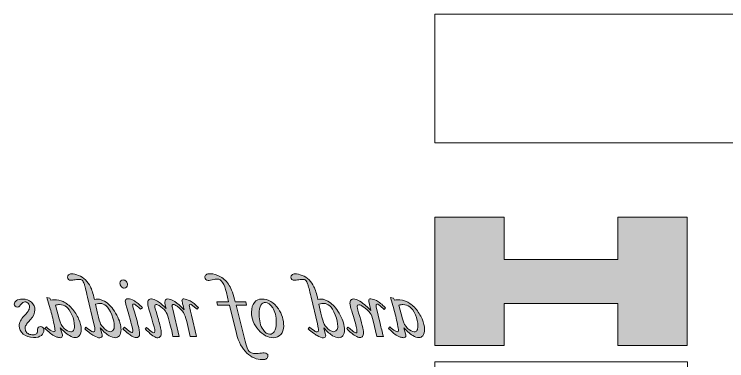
# Model space of a CAD drawing. Header units: millimetres. Extents: x -41292 to 298682, y -22072 to 33155.
# Drawn here: x 22048 to 22703, y 13935 to 14253 of the extents above; entities that cross this region are included whole.
import ezdxf

# ---------------------------------------------------------------- set-up
doc = ezdxf.new("R2010")
doc.units = ezdxf.units.MM
doc.layers.add('로고', color=7, linetype='Continuous')

# ---------------------------------------------------------------- blocks, each defined once
blk = doc.blocks.new('block 8')
at = {"layer": '로고', "true_color": 0x6d6e70}
h = blk.add_hatch(color=8, dxfattribs=at)
h.dxf.hatch_style = 2
edge = h.paths.add_edge_path()
edge.add_spline(control_points=[(73.059, -137.564), (73.059, -137.564), (73.059, -137.564), (73.145, -137.207), (73.227, -136.947), (73.306, -136.783), (73.385, -136.619), (73.487, -136.478), (73.611, -136.359), (73.736, -136.24), (73.878, -136.148), (74.039, -136.083), (74.199, -136.018), (74.349, -135.985), (74.488, -135.985), (74.561, -135.985), (74.62, -136.005), (74.664, -136.043), (74.708, -136.082), (74.73, -136.13), (74.73, -136.189), (74.73, -136.246), (74.71, -136.292), (74.669, -136.328), (74.629, -136.363), (74.574, -136.381), (74.504, -136.381), (74.459, -136.381), (74.373, -136.372), (74.248, -136.354), (74.123, -136.336), (74.038, -136.326), (73.992, -136.326), (73.927, -136.326), (73.871, -136.346), (73.822, -136.386), (73.774, -136.425), (73.727, -136.509), (73.683, -136.639), (73.654, -136.722), (73.587, -136.985), (73.483, -137.428), (73.483, -137.428), (73.094, -139.089), (73.094, -139.089), (73.048, -139.286), (73.025, -139.416), (73.025, -139.48), (73.025, -139.55), (73.052, -139.585), (73.105, -139.585), (73.138, -139.585), (73.177, -139.573), (73.221, -139.549), (73.283, -139.514), (73.404, -139.427), (73.583, -139.287), (73.583, -139.287), (73.661, -139.392), (73.661, -139.392), (73.415, -139.599), (73.233, -139.737), (73.113, -139.804), (72.949, -139.898), (72.818, -139.945), (72.723, -139.945), (72.679, -139.945), (72.643, -139.932), (72.616, -139.907), (72.588, -139.883), (72.575, -139.855), (72.575, -139.824), (72.575, -139.793), (72.585, -139.741), (72.605, -139.67), (72.605, -139.67), (72.701, -139.334), (72.701, -139.334), (72.481, -139.571), (72.298, -139.731), (72.151, -139.815), (72.004, -139.9), (71.872, -139.942), (71.755, -139.942), (71.658, -139.942), (71.577, -139.899), (71.51, -139.814), (71.445, -139.729), (71.412, -139.603), (71.412, -139.438), (71.412, -139.178), (71.501, -138.878), (71.68, -138.539), (71.859, -138.201), (72.057, -137.95), (72.276, -137.788), (72.496, -137.625), (72.696, -137.544), (72.877, -137.544), (72.917, -137.544), (72.978, -137.551), (73.059, -137.564)], knot_values=[0, 0, 0, 0, 0.0001, 0.0002, 1, 1, 1, 2, 2, 2, 3, 3, 3, 4, 4, 4, 5, 5, 5, 6, 6, 6, 7, 7, 7, 8, 8, 8, 9, 9, 9, 10, 10, 10, 11, 11, 11, 12, 12, 12, 13, 13, 13, 14, 14, 14, 15, 15, 15, 16, 16, 16, 17, 17, 17, 18, 18, 18, 19, 19, 19, 20, 20, 20, 21, 21, 21, 22, 22, 22, 23, 23, 23, 24, 24, 24, 25, 25, 25, 26, 26, 26, 27, 27, 27, 28, 28, 28, 29, 29, 29, 30, 30, 30, 31, 31, 31, 32, 32, 32, 33, 33, 33, 33], degree=3, periodic=0)
edge = h.paths.add_edge_path()
edge.add_spline(control_points=[(72.33, -137.961), (72.33, -137.961), (72.33, -137.961), (72.213, -138.058), (72.099, -138.244), (71.99, -138.521), (71.881, -138.799), (71.827, -139.04), (71.827, -139.246), (71.827, -139.34), (71.852, -139.416), (71.902, -139.476), (71.953, -139.536), (72.01, -139.565), (72.074, -139.565), (72.151, -139.565), (72.239, -139.531), (72.338, -139.463), (72.479, -139.362), (72.591, -139.239), (72.674, -139.094), (72.723, -139.003), (72.79, -138.778), (72.874, -138.42), (72.874, -138.42), (73.001, -137.866), (73.001, -137.866), (72.854, -137.833), (72.75, -137.816), (72.69, -137.816), (72.567, -137.816), (72.447, -137.865), (72.33, -137.961)], knot_values=[0, 0, 0, 0, 0.0001, 0.0002, 1, 1, 1, 2, 2, 2, 3, 3, 3, 4, 4, 4, 5, 5, 5, 6, 6, 6, 7, 7, 7, 8, 8, 8, 9, 9, 9, 10, 10, 10, 10], degree=3, periodic=0)
h = blk.add_hatch(color=8, dxfattribs=at)
h.dxf.hatch_style = 2
edge = h.paths.add_edge_path()
edge.add_spline(control_points=[(78.729, -137.137), (78.729, -137.137), (78.729, -137.137), (78.729, -137.137), (78.591, -137.723), (78.591, -137.723), (78.591, -137.723), (79.32, -137.723), (79.32, -137.723), (79.32, -137.723), (79.276, -137.918), (79.276, -137.918), (79.276, -137.918), (78.538, -137.918), (78.538, -137.918), (78.538, -137.918), (78.107, -139.673), (78.107, -139.673), (77.974, -140.206), (77.759, -140.61), (77.465, -140.885), (77.171, -141.16), (76.852, -141.297), (76.507, -141.297), (76.392, -141.297), (76.304, -141.275), (76.245, -141.23), (76.185, -141.185), (76.155, -141.13), (76.155, -141.064), (76.155, -141.007), (76.176, -140.961), (76.217, -140.928), (76.258, -140.894), (76.317, -140.877), (76.394, -140.877), (76.433, -140.877), (76.49, -140.881), (76.565, -140.89), (76.693, -140.907), (76.816, -140.915), (76.933, -140.915), (77.115, -140.915), (77.247, -140.872), (77.329, -140.788), (77.412, -140.702), (77.494, -140.494), (77.577, -140.162), (77.577, -140.162), (78.135, -137.918), (78.135, -137.918), (78.135, -137.918), (77.477, -137.918), (77.477, -137.918), (77.477, -137.918), (77.527, -137.723), (77.527, -137.723), (77.527, -137.723), (78.184, -137.723), (78.184, -137.723), (78.292, -137.265), (78.416, -136.924), (78.555, -136.7), (78.695, -136.477), (78.876, -136.3), (79.1, -136.171), (79.323, -136.042), (79.534, -135.977), (79.732, -135.977), (79.844, -135.977), (79.929, -135.999), (79.985, -136.043), (80.042, -136.087), (80.07, -136.139), (80.07, -136.2), (80.07, -136.255), (80.051, -136.3), (80.013, -136.337), (79.974, -136.374), (79.923, -136.392), (79.861, -136.392), (79.797, -136.392), (79.676, -136.373), (79.498, -136.335), (79.41, -136.316), (79.34, -136.307), (79.291, -136.307), (79.17, -136.307), (79.061, -136.382), (78.963, -136.531), (78.866, -136.681), (78.788, -136.883), (78.729, -137.137)], knot_values=[0, 0, 0, 0, 0.0001, 0.0002, 1, 1, 1, 2, 2, 2, 3, 3, 3, 4, 4, 4, 5, 5, 5, 6, 6, 6, 7, 7, 7, 8, 8, 8, 9, 9, 9, 10, 10, 10, 11, 11, 11, 12, 12, 12, 13, 13, 13, 14, 14, 14, 15, 15, 15, 16, 16, 16, 17, 17, 17, 18, 18, 18, 19, 19, 19, 20, 20, 20, 21, 21, 21, 22, 22, 22, 23, 23, 23, 24, 24, 24, 25, 25, 25, 26, 26, 26, 27, 27, 27, 28, 28, 28, 29, 29, 29, 30, 30, 30, 30], degree=3, periodic=0)
h = blk.add_hatch(color=8, dxfattribs=at)
h.dxf.hatch_style = 2
edge = h.paths.add_edge_path()
edge.add_spline(control_points=[(84.432, -137.658), (84.432, -137.658), (84.432, -137.658), (84.583, -137.573), (84.712, -137.531), (84.818, -137.531), (84.877, -137.531), (84.921, -137.544), (84.953, -137.569), (84.983, -137.595), (84.999, -137.629), (84.999, -137.673), (84.999, -137.727), (84.94, -137.952), (84.821, -138.35), (84.627, -139.001), (84.53, -139.393), (84.53, -139.527), (84.53, -139.552), (84.537, -139.574), (84.55, -139.592), (84.562, -139.609), (84.576, -139.618), (84.591, -139.618), (84.649, -139.618), (84.8, -139.504), (85.041, -139.276), (85.041, -139.276), (85.149, -139.381), (85.149, -139.381), (84.898, -139.618), (84.714, -139.769), (84.599, -139.834), (84.483, -139.901), (84.389, -139.933), (84.316, -139.933), (84.251, -139.933), (84.201, -139.914), (84.163, -139.873), (84.125, -139.833), (84.107, -139.777), (84.107, -139.705), (84.107, -139.476), (84.244, -138.916), (84.519, -138.026), (84.532, -137.983), (84.538, -137.946), (84.538, -137.913), (84.538, -137.876), (84.522, -137.858), (84.489, -137.858), (84.452, -137.858), (84.411, -137.872), (84.364, -137.902), (84.317, -137.931), (84.213, -138.025), (84.052, -138.182), (84.052, -138.182), (83.931, -138.089), (83.931, -138.089), (84.114, -137.887), (84.281, -137.744), (84.432, -137.658)], knot_values=[0, 0, 0, 0, 0.0001, 0.0002, 1, 1, 1, 2, 2, 2, 3, 3, 3, 4, 4, 4, 5, 5, 5, 6, 6, 6, 7, 7, 7, 8, 8, 8, 9, 9, 9, 10, 10, 10, 11, 11, 11, 12, 12, 12, 13, 13, 13, 14, 14, 14, 15, 15, 15, 16, 16, 16, 17, 17, 17, 18, 18, 18, 19, 19, 19, 20, 20, 20, 20], degree=3, periodic=0)
edge = h.paths.add_edge_path()
edge.add_spline(control_points=[(84.863, -136.659), (84.863, -136.659), (84.863, -136.659), (84.863, -136.576), (84.889, -136.506), (84.943, -136.449), (84.996, -136.391), (85.059, -136.362), (85.132, -136.362), (85.189, -136.362), (85.236, -136.381), (85.272, -136.418), (85.309, -136.456), (85.327, -136.504), (85.327, -136.563), (85.327, -136.643), (85.3, -136.714), (85.244, -136.776), (85.188, -136.837), (85.125, -136.868), (85.056, -136.868), (85, -136.868), (84.955, -136.849), (84.918, -136.81), (84.881, -136.772), (84.863, -136.721), (84.863, -136.659)], knot_values=[0, 0, 0, 0, 0.0001, 0.0002, 1, 1, 1, 2, 2, 2, 3, 3, 3, 4, 4, 4, 5, 5, 5, 6, 6, 6, 7, 7, 7, 8, 8, 8, 8], degree=3, periodic=0)
h = blk.add_hatch(color=8, dxfattribs=at)
h.dxf.hatch_style = 2
edge = h.paths.add_edge_path()
edge.add_spline(control_points=[(86.906, -137.564), (86.906, -137.564), (86.906, -137.564), (86.992, -137.207), (87.074, -136.947), (87.153, -136.783), (87.232, -136.619), (87.334, -136.478), (87.459, -136.359), (87.583, -136.24), (87.726, -136.148), (87.886, -136.083), (88.047, -136.018), (88.197, -135.985), (88.336, -135.985), (88.409, -135.985), (88.468, -136.005), (88.512, -136.043), (88.556, -136.082), (88.577, -136.13), (88.577, -136.189), (88.577, -136.246), (88.557, -136.292), (88.517, -136.328), (88.477, -136.363), (88.422, -136.381), (88.352, -136.381), (88.306, -136.381), (88.22, -136.372), (88.095, -136.354), (87.97, -136.336), (87.885, -136.326), (87.839, -136.326), (87.775, -136.326), (87.718, -136.346), (87.67, -136.386), (87.621, -136.425), (87.574, -136.509), (87.53, -136.639), (87.501, -136.722), (87.434, -136.985), (87.331, -137.428), (87.331, -137.428), (86.942, -139.089), (86.942, -139.089), (86.896, -139.286), (86.873, -139.416), (86.873, -139.48), (86.873, -139.55), (86.899, -139.585), (86.953, -139.585), (86.986, -139.585), (87.024, -139.573), (87.068, -139.549), (87.13, -139.514), (87.252, -139.427), (87.431, -139.287), (87.431, -139.287), (87.508, -139.392), (87.508, -139.392), (87.262, -139.599), (87.08, -139.737), (86.961, -139.804), (86.796, -139.898), (86.666, -139.945), (86.57, -139.945), (86.527, -139.945), (86.491, -139.932), (86.463, -139.907), (86.436, -139.883), (86.422, -139.855), (86.422, -139.824), (86.422, -139.793), (86.432, -139.741), (86.452, -139.67), (86.452, -139.67), (86.548, -139.334), (86.548, -139.334), (86.328, -139.571), (86.145, -139.731), (85.999, -139.815), (85.852, -139.9), (85.72, -139.942), (85.603, -139.942), (85.506, -139.942), (85.424, -139.899), (85.358, -139.814), (85.292, -139.729), (85.259, -139.603), (85.259, -139.438), (85.259, -139.178), (85.349, -138.878), (85.527, -138.539), (85.706, -138.201), (85.905, -137.95), (86.124, -137.788), (86.343, -137.625), (86.543, -137.544), (86.725, -137.544), (86.765, -137.544), (86.825, -137.551), (86.906, -137.564)], knot_values=[0, 0, 0, 0, 0.0001, 0.0002, 1, 1, 1, 2, 2, 2, 3, 3, 3, 4, 4, 4, 5, 5, 5, 6, 6, 6, 7, 7, 7, 8, 8, 8, 9, 9, 9, 10, 10, 10, 11, 11, 11, 12, 12, 12, 13, 13, 13, 14, 14, 14, 15, 15, 15, 16, 16, 16, 17, 17, 17, 18, 18, 18, 19, 19, 19, 20, 20, 20, 21, 21, 21, 22, 22, 22, 23, 23, 23, 24, 24, 24, 25, 25, 25, 26, 26, 26, 27, 27, 27, 28, 28, 28, 29, 29, 29, 30, 30, 30, 31, 31, 31, 32, 32, 32, 33, 33, 33, 33], degree=3, periodic=0)
edge = h.paths.add_edge_path()
edge.add_spline(control_points=[(86.177, -137.961), (86.177, -137.961), (86.177, -137.961), (86.06, -138.058), (85.947, -138.244), (85.838, -138.521), (85.729, -138.799), (85.674, -139.04), (85.674, -139.246), (85.674, -139.34), (85.699, -139.416), (85.75, -139.476), (85.8, -139.536), (85.857, -139.565), (85.921, -139.565), (85.999, -139.565), (86.087, -139.531), (86.186, -139.463), (86.327, -139.362), (86.439, -139.239), (86.521, -139.094), (86.57, -139.003), (86.638, -138.778), (86.722, -138.42), (86.722, -138.42), (86.848, -137.866), (86.848, -137.866), (86.702, -137.833), (86.598, -137.816), (86.538, -137.816), (86.415, -137.816), (86.295, -137.865), (86.177, -137.961)], knot_values=[0, 0, 0, 0, 0.0001, 0.0002, 1, 1, 1, 2, 2, 2, 3, 3, 3, 4, 4, 4, 5, 5, 5, 6, 6, 6, 7, 7, 7, 8, 8, 8, 9, 9, 9, 10, 10, 10, 10], degree=3, periodic=0)
h = blk.add_hatch(color=8, dxfattribs=at)
h.dxf.hatch_style = 2
edge = h.paths.add_edge_path()
edge.add_spline(control_points=[(68.604, -139.266), (68.604, -139.266), (68.604, -139.266), (68.604, -139.266), (68.692, -139.373), (68.692, -139.373), (68.483, -139.563), (68.349, -139.679), (68.29, -139.719), (68.173, -139.8), (68.062, -139.859), (67.955, -139.898), (67.886, -139.924), (67.818, -139.936), (67.751, -139.936), (67.704, -139.936), (67.668, -139.925), (67.644, -139.903), (67.62, -139.881), (67.609, -139.849), (67.609, -139.807), (67.609, -139.78), (67.616, -139.742), (67.631, -139.694), (67.631, -139.694), (67.741, -139.32), (67.741, -139.32), (67.583, -139.51), (67.395, -139.671), (67.177, -139.807), (67.043, -139.891), (66.921, -139.933), (66.809, -139.933), (66.702, -139.933), (66.621, -139.896), (66.564, -139.821), (66.487, -139.72), (66.448, -139.588), (66.448, -139.425), (66.448, -139.231), (66.5, -139.015), (66.604, -138.776), (66.707, -138.538), (66.846, -138.322), (67.02, -138.127), (67.194, -137.933), (67.378, -137.79), (67.57, -137.698), (67.719, -137.629), (67.909, -137.594), (68.142, -137.594), (68.201, -137.594), (68.26, -137.597), (68.321, -137.605), (68.321, -137.605), (68.387, -137.497), (68.387, -137.497), (68.387, -137.497), (68.568, -137.459), (68.568, -137.459), (68.568, -137.459), (68.362, -138.155), (68.362, -138.155), (68.28, -138.431), (68.202, -138.75), (68.129, -139.111), (68.088, -139.308), (68.068, -139.434), (68.068, -139.491), (68.068, -139.548), (68.091, -139.576), (68.137, -139.576), (68.166, -139.576), (68.213, -139.557), (68.277, -139.519), (68.39, -139.45), (68.5, -139.366), (68.604, -139.266)], knot_values=[0, 0, 0, 0, 0.0001, 0.0002, 1, 1, 1, 2, 2, 2, 3, 3, 3, 4, 4, 4, 5, 5, 5, 6, 6, 6, 7, 7, 7, 8, 8, 8, 9, 9, 9, 10, 10, 10, 11, 11, 11, 12, 12, 12, 13, 13, 13, 14, 14, 14, 15, 15, 15, 16, 16, 16, 17, 17, 17, 18, 18, 18, 19, 19, 19, 20, 20, 20, 21, 21, 21, 22, 22, 22, 23, 23, 23, 24, 24, 24, 25, 25, 25, 25], degree=3, periodic=0)
edge = h.paths.add_edge_path()
edge.add_spline(control_points=[(68.046, -137.918), (68.046, -137.918), (68.046, -137.918), (67.947, -137.898), (67.863, -137.888), (67.796, -137.888), (67.631, -137.888), (67.487, -137.933), (67.364, -138.024), (67.241, -138.115), (67.127, -138.278), (67.022, -138.514), (66.916, -138.749), (66.864, -138.984), (66.864, -139.219), (66.864, -139.343), (66.885, -139.433), (66.927, -139.488), (66.969, -139.543), (67.024, -139.571), (67.092, -139.571), (67.218, -139.571), (67.354, -139.502), (67.499, -139.366), (67.643, -139.229), (67.75, -139.033), (67.818, -138.776), (67.818, -138.776), (68.046, -137.918), (68.046, -137.918)], knot_values=[0, 0, 0, 0, 0.0001, 0.0002, 1, 1, 1, 2, 2, 2, 3, 3, 3, 4, 4, 4, 5, 5, 5, 6, 6, 6, 7, 7, 7, 8, 8, 8, 9, 9, 9, 9], degree=3, periodic=0)
h = blk.add_hatch(color=8, dxfattribs=at)
h.dxf.hatch_style = 2
edge = h.paths.add_edge_path()
edge.add_spline(control_points=[(71.266, -139.375), (71.266, -139.375), (71.266, -139.375), (71.097, -139.562), (70.922, -139.711), (70.741, -139.824), (70.625, -139.897), (70.53, -139.933), (70.454, -139.933), (70.385, -139.933), (70.331, -139.908), (70.292, -139.858), (70.254, -139.808), (70.235, -139.726), (70.235, -139.612), (70.235, -139.449), (70.336, -139.043), (70.54, -138.394), (70.602, -138.163), (70.633, -138.028), (70.633, -137.99), (70.633, -137.933), (70.599, -137.904), (70.532, -137.904), (70.458, -137.904), (70.364, -137.943), (70.248, -138.02), (70.076, -138.134), (69.932, -138.268), (69.817, -138.422), (69.743, -138.521), (69.682, -138.679), (69.632, -138.896), (69.632, -138.896), (69.41, -139.857), (69.41, -139.857), (69.41, -139.857), (69, -139.857), (69, -139.857), (69.077, -139.581), (69.144, -139.318), (69.201, -139.066), (69.201, -139.066), (69.445, -138.02), (69.445, -138.02), (69.455, -137.978), (69.459, -137.948), (69.459, -137.929), (69.459, -137.88), (69.441, -137.855), (69.404, -137.855), (69.375, -137.855), (69.333, -137.875), (69.278, -137.913), (69.164, -137.989), (69.058, -138.082), (68.959, -138.19), (68.959, -138.19), (68.866, -138.094), (68.866, -138.094), (69.1, -137.869), (69.287, -137.72), (69.427, -137.646), (69.566, -137.573), (69.685, -137.536), (69.784, -137.536), (69.823, -137.536), (69.853, -137.544), (69.875, -137.561), (69.897, -137.577), (69.908, -137.597), (69.908, -137.619), (69.908, -137.635), (69.904, -137.664), (69.895, -137.707), (69.895, -137.707), (69.771, -138.26), (69.771, -138.26), (69.957, -138.052), (70.191, -137.859), (70.473, -137.679), (70.623, -137.585), (70.747, -137.539), (70.844, -137.539), (70.915, -137.539), (70.971, -137.562), (71.011, -137.608), (71.051, -137.653), (71.072, -137.72), (71.072, -137.806), (71.072, -137.862), (71.063, -137.927), (71.047, -137.998), (71.018, -138.117), (70.941, -138.377), (70.817, -138.776), (70.7, -139.15), (70.642, -139.398), (70.642, -139.521), (70.642, -139.559), (70.647, -139.587), (70.658, -139.606), (70.669, -139.625), (70.685, -139.634), (70.705, -139.634), (70.758, -139.634), (70.841, -139.582), (70.955, -139.48), (71.036, -139.407), (71.116, -139.339), (71.197, -139.276), (71.197, -139.276), (71.266, -139.375), (71.266, -139.375)], knot_values=[0, 0, 0, 0, 0.0001, 0.0002, 1, 1, 1, 2, 2, 2, 3, 3, 3, 4, 4, 4, 5, 5, 5, 6, 6, 6, 7, 7, 7, 8, 8, 8, 9, 9, 9, 10, 10, 10, 11, 11, 11, 12, 12, 12, 13, 13, 13, 14, 14, 14, 15, 15, 15, 16, 16, 16, 17, 17, 17, 18, 18, 18, 19, 19, 19, 20, 20, 20, 21, 21, 21, 22, 22, 22, 23, 23, 23, 24, 24, 24, 25, 25, 25, 26, 26, 26, 27, 27, 27, 28, 28, 28, 29, 29, 29, 30, 30, 30, 31, 31, 31, 32, 32, 32, 33, 33, 33, 34, 34, 34, 35, 35, 35, 36, 36, 36, 37, 37, 37, 37], degree=3, periodic=0)
h = blk.add_hatch(color=8, dxfattribs=at)
h.dxf.hatch_style = 2
edge = h.paths.add_edge_path()
edge.add_spline(control_points=[(75.181, -139.219), (75.181, -139.219), (75.181, -139.219), (75.181, -138.834), (75.292, -138.478), (75.512, -138.152), (75.788, -137.747), (76.133, -137.544), (76.545, -137.544), (76.725, -137.544), (76.874, -137.616), (76.994, -137.759), (77.113, -137.902), (77.172, -138.101), (77.172, -138.355), (77.172, -138.762), (77.029, -139.128), (76.743, -139.451), (76.457, -139.775), (76.155, -139.936), (75.836, -139.936), (75.64, -139.936), (75.482, -139.872), (75.362, -139.744), (75.242, -139.616), (75.181, -139.441), (75.181, -139.219)], knot_values=[0, 0, 0, 0, 0.0001, 0.0002, 1, 1, 1, 2, 2, 2, 3, 3, 3, 4, 4, 4, 5, 5, 5, 6, 6, 6, 7, 7, 7, 8, 8, 8, 8], degree=3, periodic=0)
edge = h.paths.add_edge_path()
edge.add_spline(control_points=[(76.702, -138.515), (76.702, -138.515), (76.702, -138.515), (76.702, -138.24), (76.665, -138.044), (76.591, -137.927), (76.517, -137.809), (76.424, -137.751), (76.312, -137.751), (76.156, -137.751), (76.005, -137.862), (75.86, -138.085), (75.713, -138.307), (75.641, -138.615), (75.641, -139.007), (75.641, -139.245), (75.686, -139.433), (75.775, -139.571), (75.842, -139.671), (75.93, -139.722), (76.039, -139.722), (76.194, -139.722), (76.334, -139.627), (76.46, -139.436), (76.621, -139.188), (76.702, -138.881), (76.702, -138.515)], knot_values=[0, 0, 0, 0, 0.0001, 0.0002, 1, 1, 1, 2, 2, 2, 3, 3, 3, 4, 4, 4, 5, 5, 5, 6, 6, 6, 7, 7, 7, 8, 8, 8, 8], degree=3, periodic=0)
h = blk.add_hatch(color=8, dxfattribs=at)
h.dxf.hatch_style = 2
edge = h.paths.add_edge_path()
edge.add_spline(control_points=[(83.087, -137.877), (83.087, -137.877), (83.087, -137.877), (83.041, -137.877), (82.98, -137.9), (82.902, -137.946), (82.745, -138.041), (82.613, -138.158), (82.507, -138.295), (82.433, -138.39), (82.369, -138.542), (82.315, -138.749), (82.192, -139.201), (82.1, -139.571), (82.039, -139.857), (82.039, -139.857), (81.649, -139.857), (81.649, -139.857), (81.649, -139.857), (82.059, -138.177), (82.059, -138.177), (82.088, -138.056), (82.103, -137.986), (82.103, -137.968), (82.103, -137.939), (82.095, -137.916), (82.08, -137.901), (82.066, -137.885), (82.045, -137.877), (82.017, -137.877), (81.968, -137.877), (81.891, -137.916), (81.787, -137.992), (81.606, -138.123), (81.476, -138.249), (81.396, -138.371), (81.316, -138.492), (81.248, -138.678), (81.191, -138.928), (81.191, -138.928), (80.98, -139.857), (80.98, -139.857), (80.98, -139.857), (80.585, -139.857), (80.585, -139.857), (80.585, -139.857), (80.896, -138.545), (80.896, -138.545), (80.987, -138.166), (81.033, -137.959), (81.033, -137.927), (81.033, -137.884), (81.016, -137.863), (80.984, -137.863), (80.912, -137.863), (80.766, -137.968), (80.546, -138.177), (80.546, -138.177), (80.464, -138.067), (80.464, -138.067), (80.645, -137.885), (80.818, -137.752), (80.982, -137.665), (81.145, -137.579), (81.273, -137.536), (81.368, -137.536), (81.406, -137.536), (81.435, -137.544), (81.455, -137.561), (81.474, -137.577), (81.484, -137.6), (81.484, -137.629), (81.484, -137.666), (81.469, -137.737), (81.44, -137.841), (81.397, -137.995), (81.368, -138.117), (81.351, -138.207), (81.79, -137.76), (82.126, -137.536), (82.358, -137.536), (82.418, -137.536), (82.464, -137.553), (82.495, -137.585), (82.526, -137.619), (82.542, -137.671), (82.542, -137.742), (82.542, -137.819), (82.514, -137.95), (82.459, -138.135), (82.668, -137.917), (82.85, -137.763), (83.004, -137.672), (83.158, -137.582), (83.278, -137.536), (83.365, -137.536), (83.441, -137.536), (83.501, -137.558), (83.543, -137.602), (83.585, -137.646), (83.607, -137.714), (83.607, -137.806), (83.607, -137.86), (83.597, -137.926), (83.579, -138.001), (83.561, -138.076), (83.494, -138.305), (83.378, -138.688), (83.234, -139.163), (83.161, -139.446), (83.161, -139.538), (83.161, -139.6), (83.187, -139.631), (83.238, -139.631), (83.273, -139.631), (83.307, -139.62), (83.34, -139.598), (83.448, -139.521), (83.559, -139.426), (83.672, -139.312), (83.672, -139.312), (83.763, -139.411), (83.763, -139.411), (83.725, -139.442), (83.652, -139.506), (83.546, -139.604), (83.4, -139.736), (83.299, -139.818), (83.244, -139.851), (83.137, -139.914), (83.048, -139.945), (82.974, -139.945), (82.919, -139.945), (82.87, -139.918), (82.829, -139.864), (82.786, -139.81), (82.766, -139.735), (82.766, -139.639), (82.766, -139.551), (82.778, -139.448), (82.804, -139.33), (82.829, -139.212), (82.905, -138.947), (83.029, -138.534), (83.123, -138.224), (83.169, -138.036), (83.169, -137.971), (83.169, -137.908), (83.142, -137.877), (83.087, -137.877)], knot_values=[0, 0, 0, 0, 0.0001, 0.0002, 1, 1, 1, 2, 2, 2, 3, 3, 3, 4, 4, 4, 5, 5, 5, 6, 6, 6, 7, 7, 7, 8, 8, 8, 9, 9, 9, 10, 10, 10, 11, 11, 11, 12, 12, 12, 13, 13, 13, 14, 14, 14, 15, 15, 15, 16, 16, 16, 17, 17, 17, 18, 18, 18, 19, 19, 19, 20, 20, 20, 21, 21, 21, 22, 22, 22, 23, 23, 23, 24, 24, 24, 25, 25, 25, 26, 26, 26, 27, 27, 27, 28, 28, 28, 29, 29, 29, 30, 30, 30, 31, 31, 31, 32, 32, 32, 33, 33, 33, 34, 34, 34, 35, 35, 35, 36, 36, 36, 37, 37, 37, 38, 38, 38, 39, 39, 39, 40, 40, 40, 41, 41, 41, 42, 42, 42, 43, 43, 43, 44, 44, 44, 45, 45, 45, 46, 46, 46, 47, 47, 47, 48, 48, 48, 49, 49, 49, 49], degree=3, periodic=0)
h = blk.add_hatch(color=8, dxfattribs=at)
h.dxf.hatch_style = 2
edge = h.paths.add_edge_path()
edge.add_spline(control_points=[(89.884, -139.266), (89.884, -139.266), (89.884, -139.266), (89.884, -139.266), (89.972, -139.373), (89.972, -139.373), (89.763, -139.563), (89.629, -139.679), (89.57, -139.719), (89.453, -139.8), (89.341, -139.859), (89.235, -139.898), (89.166, -139.924), (89.098, -139.936), (89.031, -139.936), (88.984, -139.936), (88.948, -139.925), (88.924, -139.903), (88.9, -139.881), (88.889, -139.849), (88.889, -139.807), (88.889, -139.78), (88.896, -139.742), (88.911, -139.694), (88.911, -139.694), (89.021, -139.32), (89.021, -139.32), (88.863, -139.51), (88.675, -139.671), (88.457, -139.807), (88.323, -139.891), (88.2, -139.933), (88.089, -139.933), (87.982, -139.933), (87.901, -139.896), (87.844, -139.821), (87.767, -139.72), (87.728, -139.588), (87.728, -139.425), (87.728, -139.231), (87.78, -139.015), (87.884, -138.776), (87.987, -138.538), (88.126, -138.322), (88.3, -138.127), (88.474, -137.933), (88.658, -137.79), (88.85, -137.698), (88.998, -137.629), (89.189, -137.594), (89.422, -137.594), (89.481, -137.594), (89.54, -137.597), (89.601, -137.605), (89.601, -137.605), (89.667, -137.497), (89.667, -137.497), (89.667, -137.497), (89.848, -137.459), (89.848, -137.459), (89.848, -137.459), (89.642, -138.155), (89.642, -138.155), (89.56, -138.431), (89.481, -138.75), (89.408, -139.111), (89.368, -139.308), (89.348, -139.434), (89.348, -139.491), (89.348, -139.548), (89.37, -139.576), (89.416, -139.576), (89.446, -139.576), (89.493, -139.557), (89.557, -139.519), (89.67, -139.45), (89.779, -139.366), (89.884, -139.266)], knot_values=[0, 0, 0, 0, 0.0001, 0.0002, 1, 1, 1, 2, 2, 2, 3, 3, 3, 4, 4, 4, 5, 5, 5, 6, 6, 6, 7, 7, 7, 8, 8, 8, 9, 9, 9, 10, 10, 10, 11, 11, 11, 12, 12, 12, 13, 13, 13, 14, 14, 14, 15, 15, 15, 16, 16, 16, 17, 17, 17, 18, 18, 18, 19, 19, 19, 20, 20, 20, 21, 21, 21, 22, 22, 22, 23, 23, 23, 24, 24, 24, 25, 25, 25, 25], degree=3, periodic=0)
edge = h.paths.add_edge_path()
edge.add_spline(control_points=[(89.326, -137.918), (89.326, -137.918), (89.326, -137.918), (89.227, -137.898), (89.143, -137.888), (89.075, -137.888), (88.911, -137.888), (88.767, -137.933), (88.644, -138.024), (88.521, -138.115), (88.407, -138.278), (88.302, -138.514), (88.196, -138.749), (88.144, -138.984), (88.144, -139.219), (88.144, -139.343), (88.165, -139.433), (88.207, -139.488), (88.249, -139.543), (88.304, -139.571), (88.372, -139.571), (88.498, -139.571), (88.634, -139.502), (88.779, -139.366), (88.923, -139.229), (89.03, -139.033), (89.098, -138.776), (89.098, -138.776), (89.326, -137.918), (89.326, -137.918)], knot_values=[0, 0, 0, 0, 0.0001, 0.0002, 1, 1, 1, 2, 2, 2, 3, 3, 3, 4, 4, 4, 5, 5, 5, 6, 6, 6, 7, 7, 7, 8, 8, 8, 9, 9, 9, 9], degree=3, periodic=0)
h = blk.add_hatch(color=8, dxfattribs=at)
h.dxf.hatch_style = 2
edge = h.paths.add_edge_path()
edge.add_spline(control_points=[(90.681, -139.928), (90.681, -139.928), (90.681, -139.928), (90.463, -139.928), (90.301, -139.884), (90.195, -139.795), (90.089, -139.706), (90.035, -139.597), (90.035, -139.466), (90.035, -139.402), (90.055, -139.349), (90.096, -139.307), (90.136, -139.265), (90.186, -139.243), (90.244, -139.243), (90.296, -139.243), (90.34, -139.26), (90.376, -139.294), (90.413, -139.328), (90.431, -139.368), (90.431, -139.414), (90.431, -139.432), (90.43, -139.456), (90.428, -139.486), (90.426, -139.51), (90.426, -139.53), (90.426, -139.546), (90.426, -139.606), (90.451, -139.658), (90.502, -139.7), (90.552, -139.742), (90.619, -139.763), (90.705, -139.763), (90.804, -139.763), (90.891, -139.746), (90.965, -139.712), (91.04, -139.679), (91.099, -139.627), (91.141, -139.559), (91.183, -139.49), (91.204, -139.422), (91.204, -139.354), (91.204, -139.288), (91.184, -139.222), (91.145, -139.156), (91.105, -139.091), (91.017, -138.981), (90.879, -138.83), (90.689, -138.617), (90.593, -138.413), (90.593, -138.217), (90.593, -138.038), (90.666, -137.881), (90.811, -137.746), (90.955, -137.612), (91.14, -137.544), (91.363, -137.544), (91.526, -137.544), (91.652, -137.576), (91.741, -137.639), (91.83, -137.702), (91.875, -137.775), (91.875, -137.858), (91.875, -137.907), (91.856, -137.95), (91.818, -137.987), (91.781, -138.024), (91.735, -138.042), (91.682, -138.042), (91.647, -138.042), (91.617, -138.034), (91.592, -138.019), (91.566, -138.003), (91.529, -137.964), (91.481, -137.902), (91.392, -137.783), (91.303, -137.723), (91.215, -137.723), (91.14, -137.723), (91.073, -137.752), (91.016, -137.81), (90.958, -137.867), (90.929, -137.939), (90.929, -138.025), (90.929, -138.1), (90.947, -138.173), (90.984, -138.244), (91.02, -138.314), (91.113, -138.428), (91.262, -138.585), (91.465, -138.801), (91.567, -139.006), (91.567, -139.2), (91.567, -139.395), (91.484, -139.564), (91.319, -139.71), (91.155, -139.855), (90.942, -139.928), (90.681, -139.928)], knot_values=[0, 0, 0, 0, 0.0001, 0.0002, 1, 1, 1, 2, 2, 2, 3, 3, 3, 4, 4, 4, 5, 5, 5, 6, 6, 6, 7, 7, 7, 8, 8, 8, 9, 9, 9, 10, 10, 10, 11, 11, 11, 12, 12, 12, 13, 13, 13, 14, 14, 14, 15, 15, 15, 16, 16, 16, 17, 17, 17, 18, 18, 18, 19, 19, 19, 20, 20, 20, 21, 21, 21, 22, 22, 22, 23, 23, 23, 24, 24, 24, 25, 25, 25, 26, 26, 26, 27, 27, 27, 28, 28, 28, 29, 29, 29, 30, 30, 30, 31, 31, 31, 32, 32, 32, 32], degree=3, periodic=0)
at = {"layer": '로고', "lineweight": 0}
for points, knots in [([(73.583, -139.287), (73.583, -139.287), (73.661, -139.392), (73.661, -139.392), (73.415, -139.599), (73.233, -139.737), (73.113, -139.804), (72.949, -139.898), (72.818, -139.945), (72.723, -139.945), (72.679, -139.945), (72.643, -139.932), (72.616, -139.907), (72.588, -139.883), (72.575, -139.855), (72.575, -139.824), (72.575, -139.793), (72.585, -139.741), (72.605, -139.67), (72.605, -139.67), (72.701, -139.334), (72.701, -139.334), (72.481, -139.571), (72.298, -139.731), (72.151, -139.815), (72.004, -139.9), (71.872, -139.942), (71.755, -139.942), (71.658, -139.942), (71.577, -139.899), (71.51, -139.814), (71.445, -139.729), (71.412, -139.603), (71.412, -139.438), (71.412, -139.178), (71.501, -138.878), (71.68, -138.539), (71.859, -138.201), (72.057, -137.95), (72.276, -137.788), (72.496, -137.625), (72.696, -137.544), (72.877, -137.544), (72.917, -137.544), (72.978, -137.551), (73.059, -137.564), (73.145, -137.207), (73.227, -136.947), (73.306, -136.783), (73.385, -136.619), (73.487, -136.478), (73.611, -136.359), (73.736, -136.24), (73.878, -136.148), (74.039, -136.083), (74.199, -136.018), (74.349, -135.985), (74.488, -135.985), (74.561, -135.985), (74.62, -136.005), (74.664, -136.043), (74.708, -136.082), (74.73, -136.13), (74.73, -136.189), (74.73, -136.246), (74.71, -136.292), (74.669, -136.328), (74.629, -136.363), (74.574, -136.381), (74.504, -136.381), (74.459, -136.381), (74.373, -136.372), (74.248, -136.354), (74.123, -136.336), (74.038, -136.326), (73.992, -136.326), (73.927, -136.326), (73.871, -136.346), (73.822, -136.386), (73.774, -136.425), (73.727, -136.509), (73.683, -136.639), (73.654, -136.722), (73.587, -136.985), (73.483, -137.428), (73.483, -137.428), (73.094, -139.089), (73.094, -139.089), (73.048, -139.286), (73.025, -139.416), (73.025, -139.48), (73.025, -139.55), (73.052, -139.585), (73.105, -139.585), (73.138, -139.585), (73.177, -139.573), (73.221, -139.549), (73.283, -139.514), (73.404, -139.427), (73.583, -139.287)], [0, 0, 0, 0, 1, 1, 1, 2, 2, 2, 3, 3, 3, 4, 4, 4, 5, 5, 5, 6, 6, 6, 7, 7, 7, 8, 8, 8, 9, 9, 9, 10, 10, 10, 11, 11, 11, 12, 12, 12, 13, 13, 13, 14, 14, 14, 15, 15, 15, 16, 16, 16, 17, 17, 17, 18, 18, 18, 19, 19, 19, 20, 20, 20, 21, 21, 21, 22, 22, 22, 23, 23, 23, 24, 24, 24, 25, 25, 25, 26, 26, 26, 27, 27, 27, 28, 28, 28, 29, 29, 29, 30, 30, 30, 31, 31, 31, 32, 32, 32, 33, 33, 33, 33]), ([(77.527, -137.723), (77.527, -137.723), (78.184, -137.723), (78.184, -137.723), (78.292, -137.265), (78.416, -136.924), (78.555, -136.7), (78.695, -136.477), (78.876, -136.3), (79.1, -136.171), (79.323, -136.042), (79.534, -135.977), (79.732, -135.977), (79.844, -135.977), (79.929, -135.999), (79.985, -136.043), (80.042, -136.087), (80.07, -136.139), (80.07, -136.2), (80.07, -136.255), (80.051, -136.3), (80.013, -136.337), (79.974, -136.374), (79.923, -136.392), (79.861, -136.392), (79.797, -136.392), (79.676, -136.373), (79.498, -136.335), (79.41, -136.316), (79.34, -136.307), (79.291, -136.307), (79.17, -136.307), (79.061, -136.382), (78.963, -136.531), (78.866, -136.681), (78.788, -136.883), (78.729, -137.137), (78.729, -137.137), (78.591, -137.723), (78.591, -137.723), (78.591, -137.723), (79.32, -137.723), (79.32, -137.723), (79.32, -137.723), (79.276, -137.918), (79.276, -137.918), (79.276, -137.918), (78.538, -137.918), (78.538, -137.918), (78.538, -137.918), (78.107, -139.673), (78.107, -139.673), (77.974, -140.206), (77.759, -140.61), (77.465, -140.885), (77.171, -141.16), (76.852, -141.297), (76.507, -141.297), (76.392, -141.297), (76.304, -141.275), (76.245, -141.23), (76.185, -141.185), (76.155, -141.13), (76.155, -141.064), (76.155, -141.007), (76.176, -140.961), (76.217, -140.928), (76.258, -140.894), (76.317, -140.877), (76.394, -140.877), (76.433, -140.877), (76.49, -140.881), (76.565, -140.89), (76.693, -140.907), (76.816, -140.915), (76.933, -140.915), (77.115, -140.915), (77.247, -140.872), (77.329, -140.788), (77.412, -140.702), (77.494, -140.494), (77.577, -140.162), (77.577, -140.162), (78.135, -137.918), (78.135, -137.918), (78.135, -137.918), (77.477, -137.918), (77.477, -137.918), (77.477, -137.918), (77.527, -137.723), (77.527, -137.723)], [0, 0, 0, 0, 1, 1, 1, 2, 2, 2, 3, 3, 3, 4, 4, 4, 5, 5, 5, 6, 6, 6, 7, 7, 7, 8, 8, 8, 9, 9, 9, 10, 10, 10, 11, 11, 11, 12, 12, 12, 13, 13, 13, 14, 14, 14, 15, 15, 15, 16, 16, 16, 17, 17, 17, 18, 18, 18, 19, 19, 19, 20, 20, 20, 21, 21, 21, 22, 22, 22, 23, 23, 23, 24, 24, 24, 25, 25, 25, 26, 26, 26, 27, 27, 27, 28, 28, 28, 29, 29, 29, 30, 30, 30, 30]), ([(85.132, -136.362), (85.189, -136.362), (85.236, -136.381), (85.272, -136.418), (85.309, -136.456), (85.327, -136.504), (85.327, -136.563), (85.327, -136.643), (85.3, -136.714), (85.244, -136.776), (85.188, -136.837), (85.125, -136.868), (85.056, -136.868), (85, -136.868), (84.955, -136.849), (84.918, -136.81), (84.881, -136.772), (84.863, -136.721), (84.863, -136.659), (84.863, -136.576), (84.889, -136.506), (84.943, -136.449), (84.996, -136.391), (85.059, -136.362), (85.132, -136.362)], [0, 0, 0, 0, 1, 1, 1, 2, 2, 2, 3, 3, 3, 4, 4, 4, 5, 5, 5, 6, 6, 6, 7, 7, 7, 8, 8, 8, 8]), ([(87.431, -139.287), (87.431, -139.287), (87.508, -139.392), (87.508, -139.392), (87.262, -139.599), (87.08, -139.737), (86.961, -139.804), (86.796, -139.898), (86.666, -139.945), (86.57, -139.945), (86.527, -139.945), (86.491, -139.932), (86.463, -139.907), (86.436, -139.883), (86.422, -139.855), (86.422, -139.824), (86.422, -139.793), (86.432, -139.741), (86.452, -139.67), (86.452, -139.67), (86.548, -139.334), (86.548, -139.334), (86.328, -139.571), (86.145, -139.731), (85.999, -139.815), (85.852, -139.9), (85.72, -139.942), (85.603, -139.942), (85.506, -139.942), (85.424, -139.899), (85.358, -139.814), (85.292, -139.729), (85.259, -139.603), (85.259, -139.438), (85.259, -139.178), (85.349, -138.878), (85.527, -138.539), (85.706, -138.201), (85.905, -137.95), (86.124, -137.788), (86.343, -137.625), (86.543, -137.544), (86.725, -137.544), (86.765, -137.544), (86.825, -137.551), (86.906, -137.564), (86.992, -137.207), (87.074, -136.947), (87.153, -136.783), (87.232, -136.619), (87.334, -136.478), (87.459, -136.359), (87.583, -136.24), (87.726, -136.148), (87.886, -136.083), (88.047, -136.018), (88.197, -135.985), (88.336, -135.985), (88.409, -135.985), (88.468, -136.005), (88.512, -136.043), (88.556, -136.082), (88.577, -136.13), (88.577, -136.189), (88.577, -136.246), (88.557, -136.292), (88.517, -136.328), (88.477, -136.363), (88.422, -136.381), (88.352, -136.381), (88.306, -136.381), (88.22, -136.372), (88.095, -136.354), (87.97, -136.336), (87.885, -136.326), (87.839, -136.326), (87.775, -136.326), (87.718, -136.346), (87.67, -136.386), (87.621, -136.425), (87.574, -136.509), (87.53, -136.639), (87.501, -136.722), (87.434, -136.985), (87.331, -137.428), (87.331, -137.428), (86.942, -139.089), (86.942, -139.089), (86.896, -139.286), (86.873, -139.416), (86.873, -139.48), (86.873, -139.55), (86.899, -139.585), (86.953, -139.585), (86.986, -139.585), (87.024, -139.573), (87.068, -139.549), (87.13, -139.514), (87.252, -139.427), (87.431, -139.287)], [0, 0, 0, 0, 1, 1, 1, 2, 2, 2, 3, 3, 3, 4, 4, 4, 5, 5, 5, 6, 6, 6, 7, 7, 7, 8, 8, 8, 9, 9, 9, 10, 10, 10, 11, 11, 11, 12, 12, 12, 13, 13, 13, 14, 14, 14, 15, 15, 15, 16, 16, 16, 17, 17, 17, 18, 18, 18, 19, 19, 19, 20, 20, 20, 21, 21, 21, 22, 22, 22, 23, 23, 23, 24, 24, 24, 25, 25, 25, 26, 26, 26, 27, 27, 27, 28, 28, 28, 29, 29, 29, 30, 30, 30, 31, 31, 31, 32, 32, 32, 33, 33, 33, 33]), ([(68.387, -137.497), (68.387, -137.497), (68.568, -137.459), (68.568, -137.459), (68.568, -137.459), (68.362, -138.155), (68.362, -138.155), (68.28, -138.431), (68.202, -138.75), (68.129, -139.111), (68.088, -139.308), (68.068, -139.434), (68.068, -139.491), (68.068, -139.548), (68.091, -139.576), (68.137, -139.576), (68.166, -139.576), (68.213, -139.557), (68.277, -139.519), (68.39, -139.45), (68.5, -139.366), (68.604, -139.266), (68.604, -139.266), (68.692, -139.373), (68.692, -139.373), (68.483, -139.563), (68.349, -139.679), (68.29, -139.719), (68.173, -139.8), (68.062, -139.859), (67.955, -139.898), (67.886, -139.924), (67.818, -139.936), (67.751, -139.936), (67.704, -139.936), (67.668, -139.925), (67.644, -139.903), (67.62, -139.881), (67.609, -139.849), (67.609, -139.807), (67.609, -139.78), (67.616, -139.742), (67.631, -139.694), (67.631, -139.694), (67.741, -139.32), (67.741, -139.32), (67.583, -139.51), (67.395, -139.671), (67.177, -139.807), (67.043, -139.891), (66.921, -139.933), (66.809, -139.933), (66.702, -139.933), (66.621, -139.896), (66.564, -139.821), (66.487, -139.72), (66.448, -139.588), (66.448, -139.425), (66.448, -139.231), (66.5, -139.015), (66.604, -138.776), (66.707, -138.538), (66.846, -138.322), (67.02, -138.127), (67.194, -137.933), (67.378, -137.79), (67.57, -137.698), (67.719, -137.629), (67.909, -137.594), (68.142, -137.594), (68.201, -137.594), (68.26, -137.597), (68.321, -137.605), (68.321, -137.605), (68.387, -137.497), (68.387, -137.497)], [0, 0, 0, 0, 1, 1, 1, 2, 2, 2, 3, 3, 3, 4, 4, 4, 5, 5, 5, 6, 6, 6, 7, 7, 7, 8, 8, 8, 9, 9, 9, 10, 10, 10, 11, 11, 11, 12, 12, 12, 13, 13, 13, 14, 14, 14, 15, 15, 15, 16, 16, 16, 17, 17, 17, 18, 18, 18, 19, 19, 19, 20, 20, 20, 21, 21, 21, 22, 22, 22, 23, 23, 23, 24, 24, 24, 25, 25, 25, 25]), ([(68.959, -138.19), (68.959, -138.19), (68.866, -138.094), (68.866, -138.094), (69.1, -137.869), (69.287, -137.72), (69.427, -137.646), (69.566, -137.573), (69.685, -137.536), (69.784, -137.536), (69.823, -137.536), (69.853, -137.544), (69.875, -137.561), (69.897, -137.577), (69.908, -137.597), (69.908, -137.619), (69.908, -137.635), (69.904, -137.664), (69.895, -137.707), (69.895, -137.707), (69.771, -138.26), (69.771, -138.26), (69.957, -138.052), (70.191, -137.859), (70.473, -137.679), (70.623, -137.585), (70.747, -137.539), (70.844, -137.539), (70.915, -137.539), (70.971, -137.562), (71.011, -137.608), (71.051, -137.653), (71.072, -137.72), (71.072, -137.806), (71.072, -137.862), (71.063, -137.927), (71.047, -137.998), (71.018, -138.117), (70.941, -138.377), (70.817, -138.776), (70.7, -139.15), (70.642, -139.398), (70.642, -139.521), (70.642, -139.559), (70.647, -139.587), (70.658, -139.606), (70.669, -139.625), (70.685, -139.634), (70.705, -139.634), (70.758, -139.634), (70.841, -139.582), (70.955, -139.48), (71.036, -139.407), (71.116, -139.339), (71.197, -139.276), (71.197, -139.276), (71.266, -139.375), (71.266, -139.375), (71.097, -139.562), (70.922, -139.711), (70.741, -139.824), (70.625, -139.897), (70.53, -139.933), (70.454, -139.933), (70.385, -139.933), (70.331, -139.908), (70.292, -139.858), (70.254, -139.808), (70.235, -139.726), (70.235, -139.612), (70.235, -139.449), (70.336, -139.043), (70.54, -138.394), (70.602, -138.163), (70.633, -138.028), (70.633, -137.99), (70.633, -137.933), (70.599, -137.904), (70.532, -137.904), (70.458, -137.904), (70.364, -137.943), (70.248, -138.02), (70.076, -138.134), (69.932, -138.268), (69.817, -138.422), (69.743, -138.521), (69.682, -138.679), (69.632, -138.896), (69.632, -138.896), (69.41, -139.857), (69.41, -139.857), (69.41, -139.857), (69, -139.857), (69, -139.857), (69.077, -139.581), (69.144, -139.318), (69.201, -139.066), (69.201, -139.066), (69.445, -138.02), (69.445, -138.02), (69.455, -137.978), (69.459, -137.948), (69.459, -137.929), (69.459, -137.88), (69.441, -137.855), (69.404, -137.855), (69.375, -137.855), (69.333, -137.875), (69.278, -137.913), (69.164, -137.989), (69.058, -138.082), (68.959, -138.19)], [0, 0, 0, 0, 1, 1, 1, 2, 2, 2, 3, 3, 3, 4, 4, 4, 5, 5, 5, 6, 6, 6, 7, 7, 7, 8, 8, 8, 9, 9, 9, 10, 10, 10, 11, 11, 11, 12, 12, 12, 13, 13, 13, 14, 14, 14, 15, 15, 15, 16, 16, 16, 17, 17, 17, 18, 18, 18, 19, 19, 19, 20, 20, 20, 21, 21, 21, 22, 22, 22, 23, 23, 23, 24, 24, 24, 25, 25, 25, 26, 26, 26, 27, 27, 27, 28, 28, 28, 29, 29, 29, 30, 30, 30, 31, 31, 31, 32, 32, 32, 33, 33, 33, 34, 34, 34, 35, 35, 35, 36, 36, 36, 37, 37, 37, 37]), ([(76.545, -137.544), (76.725, -137.544), (76.874, -137.616), (76.994, -137.759), (77.113, -137.902), (77.172, -138.101), (77.172, -138.355), (77.172, -138.762), (77.029, -139.128), (76.743, -139.451), (76.457, -139.775), (76.155, -139.936), (75.836, -139.936), (75.64, -139.936), (75.482, -139.872), (75.362, -139.744), (75.242, -139.616), (75.181, -139.441), (75.181, -139.219), (75.181, -138.834), (75.292, -138.478), (75.512, -138.152), (75.788, -137.747), (76.133, -137.544), (76.545, -137.544)], [0, 0, 0, 0, 1, 1, 1, 2, 2, 2, 3, 3, 3, 4, 4, 4, 5, 5, 5, 6, 6, 6, 7, 7, 7, 8, 8, 8, 8]), ([(80.546, -138.177), (80.546, -138.177), (80.464, -138.067), (80.464, -138.067), (80.645, -137.885), (80.818, -137.752), (80.982, -137.665), (81.145, -137.579), (81.273, -137.536), (81.368, -137.536), (81.406, -137.536), (81.435, -137.544), (81.455, -137.561), (81.474, -137.577), (81.484, -137.6), (81.484, -137.629), (81.484, -137.666), (81.469, -137.737), (81.44, -137.841), (81.397, -137.995), (81.368, -138.117), (81.351, -138.207), (81.79, -137.76), (82.126, -137.536), (82.358, -137.536), (82.418, -137.536), (82.464, -137.553), (82.495, -137.585), (82.526, -137.619), (82.542, -137.671), (82.542, -137.742), (82.542, -137.819), (82.514, -137.95), (82.459, -138.135), (82.668, -137.917), (82.85, -137.763), (83.004, -137.672), (83.158, -137.582), (83.278, -137.536), (83.365, -137.536), (83.441, -137.536), (83.501, -137.558), (83.543, -137.602), (83.585, -137.646), (83.607, -137.714), (83.607, -137.806), (83.607, -137.86), (83.597, -137.926), (83.579, -138.001), (83.561, -138.076), (83.494, -138.305), (83.378, -138.688), (83.234, -139.163), (83.161, -139.446), (83.161, -139.538), (83.161, -139.6), (83.187, -139.631), (83.238, -139.631), (83.273, -139.631), (83.307, -139.62), (83.34, -139.598), (83.448, -139.521), (83.559, -139.426), (83.672, -139.312), (83.672, -139.312), (83.763, -139.411), (83.763, -139.411), (83.725, -139.442), (83.652, -139.506), (83.546, -139.604), (83.4, -139.736), (83.299, -139.818), (83.244, -139.851), (83.137, -139.914), (83.048, -139.945), (82.974, -139.945), (82.919, -139.945), (82.87, -139.918), (82.829, -139.864), (82.786, -139.81), (82.766, -139.735), (82.766, -139.639), (82.766, -139.551), (82.778, -139.448), (82.804, -139.33), (82.829, -139.212), (82.905, -138.947), (83.029, -138.534), (83.123, -138.224), (83.169, -138.036), (83.169, -137.971), (83.169, -137.908), (83.142, -137.877), (83.087, -137.877), (83.041, -137.877), (82.98, -137.9), (82.902, -137.946), (82.745, -138.041), (82.613, -138.158), (82.507, -138.295), (82.433, -138.39), (82.369, -138.542), (82.315, -138.749), (82.192, -139.201), (82.1, -139.571), (82.039, -139.857), (82.039, -139.857), (81.649, -139.857), (81.649, -139.857), (81.649, -139.857), (82.059, -138.177), (82.059, -138.177), (82.088, -138.056), (82.103, -137.986), (82.103, -137.968), (82.103, -137.939), (82.095, -137.916), (82.08, -137.901), (82.066, -137.885), (82.045, -137.877), (82.017, -137.877), (81.968, -137.877), (81.891, -137.916), (81.787, -137.992), (81.606, -138.123), (81.476, -138.249), (81.396, -138.371), (81.316, -138.492), (81.248, -138.678), (81.191, -138.928), (81.191, -138.928), (80.98, -139.857), (80.98, -139.857), (80.98, -139.857), (80.585, -139.857), (80.585, -139.857), (80.585, -139.857), (80.896, -138.545), (80.896, -138.545), (80.987, -138.166), (81.033, -137.959), (81.033, -137.927), (81.033, -137.884), (81.016, -137.863), (80.984, -137.863), (80.912, -137.863), (80.766, -137.968), (80.546, -138.177)], [0, 0, 0, 0, 1, 1, 1, 2, 2, 2, 3, 3, 3, 4, 4, 4, 5, 5, 5, 6, 6, 6, 7, 7, 7, 8, 8, 8, 9, 9, 9, 10, 10, 10, 11, 11, 11, 12, 12, 12, 13, 13, 13, 14, 14, 14, 15, 15, 15, 16, 16, 16, 17, 17, 17, 18, 18, 18, 19, 19, 19, 20, 20, 20, 21, 21, 21, 22, 22, 22, 23, 23, 23, 24, 24, 24, 25, 25, 25, 26, 26, 26, 27, 27, 27, 28, 28, 28, 29, 29, 29, 30, 30, 30, 31, 31, 31, 32, 32, 32, 33, 33, 33, 34, 34, 34, 35, 35, 35, 36, 36, 36, 37, 37, 37, 38, 38, 38, 39, 39, 39, 40, 40, 40, 41, 41, 41, 42, 42, 42, 43, 43, 43, 44, 44, 44, 45, 45, 45, 46, 46, 46, 47, 47, 47, 48, 48, 48, 49, 49, 49, 49]), ([(84.052, -138.182), (84.052, -138.182), (83.931, -138.089), (83.931, -138.089), (84.114, -137.887), (84.281, -137.744), (84.432, -137.658), (84.583, -137.573), (84.712, -137.531), (84.818, -137.531), (84.877, -137.531), (84.921, -137.544), (84.953, -137.569), (84.983, -137.595), (84.999, -137.629), (84.999, -137.673), (84.999, -137.727), (84.94, -137.952), (84.821, -138.35), (84.627, -139.001), (84.53, -139.393), (84.53, -139.527), (84.53, -139.552), (84.537, -139.574), (84.55, -139.592), (84.562, -139.609), (84.576, -139.618), (84.591, -139.618), (84.649, -139.618), (84.8, -139.504), (85.041, -139.276), (85.041, -139.276), (85.149, -139.381), (85.149, -139.381), (84.898, -139.618), (84.714, -139.769), (84.599, -139.834), (84.483, -139.901), (84.389, -139.933), (84.316, -139.933), (84.251, -139.933), (84.201, -139.914), (84.163, -139.873), (84.125, -139.833), (84.107, -139.777), (84.107, -139.705), (84.107, -139.476), (84.244, -138.916), (84.519, -138.026), (84.532, -137.983), (84.538, -137.946), (84.538, -137.913), (84.538, -137.876), (84.522, -137.858), (84.489, -137.858), (84.452, -137.858), (84.411, -137.872), (84.364, -137.902), (84.317, -137.931), (84.213, -138.025), (84.052, -138.182)], [0, 0, 0, 0, 1, 1, 1, 2, 2, 2, 3, 3, 3, 4, 4, 4, 5, 5, 5, 6, 6, 6, 7, 7, 7, 8, 8, 8, 9, 9, 9, 10, 10, 10, 11, 11, 11, 12, 12, 12, 13, 13, 13, 14, 14, 14, 15, 15, 15, 16, 16, 16, 17, 17, 17, 18, 18, 18, 19, 19, 19, 20, 20, 20, 20]), ([(89.667, -137.497), (89.667, -137.497), (89.848, -137.459), (89.848, -137.459), (89.848, -137.459), (89.642, -138.155), (89.642, -138.155), (89.56, -138.431), (89.481, -138.75), (89.408, -139.111), (89.368, -139.308), (89.348, -139.434), (89.348, -139.491), (89.348, -139.548), (89.37, -139.576), (89.416, -139.576), (89.446, -139.576), (89.493, -139.557), (89.557, -139.519), (89.67, -139.45), (89.779, -139.366), (89.884, -139.266), (89.884, -139.266), (89.972, -139.373), (89.972, -139.373), (89.763, -139.563), (89.629, -139.679), (89.57, -139.719), (89.453, -139.8), (89.341, -139.859), (89.235, -139.898), (89.166, -139.924), (89.098, -139.936), (89.031, -139.936), (88.984, -139.936), (88.948, -139.925), (88.924, -139.903), (88.9, -139.881), (88.889, -139.849), (88.889, -139.807), (88.889, -139.78), (88.896, -139.742), (88.911, -139.694), (88.911, -139.694), (89.021, -139.32), (89.021, -139.32), (88.863, -139.51), (88.675, -139.671), (88.457, -139.807), (88.323, -139.891), (88.2, -139.933), (88.089, -139.933), (87.982, -139.933), (87.901, -139.896), (87.844, -139.821), (87.767, -139.72), (87.728, -139.588), (87.728, -139.425), (87.728, -139.231), (87.78, -139.015), (87.884, -138.776), (87.987, -138.538), (88.126, -138.322), (88.3, -138.127), (88.474, -137.933), (88.658, -137.79), (88.85, -137.698), (88.998, -137.629), (89.189, -137.594), (89.422, -137.594), (89.481, -137.594), (89.54, -137.597), (89.601, -137.605), (89.601, -137.605), (89.667, -137.497), (89.667, -137.497)], [0, 0, 0, 0, 1, 1, 1, 2, 2, 2, 3, 3, 3, 4, 4, 4, 5, 5, 5, 6, 6, 6, 7, 7, 7, 8, 8, 8, 9, 9, 9, 10, 10, 10, 11, 11, 11, 12, 12, 12, 13, 13, 13, 14, 14, 14, 15, 15, 15, 16, 16, 16, 17, 17, 17, 18, 18, 18, 19, 19, 19, 20, 20, 20, 21, 21, 21, 22, 22, 22, 23, 23, 23, 24, 24, 24, 25, 25, 25, 25]), ([(91.363, -137.544), (91.526, -137.544), (91.652, -137.576), (91.741, -137.639), (91.83, -137.702), (91.875, -137.775), (91.875, -137.858), (91.875, -137.907), (91.856, -137.95), (91.818, -137.987), (91.781, -138.024), (91.735, -138.042), (91.682, -138.042), (91.647, -138.042), (91.617, -138.034), (91.592, -138.019), (91.566, -138.003), (91.529, -137.964), (91.481, -137.902), (91.392, -137.783), (91.303, -137.723), (91.215, -137.723), (91.14, -137.723), (91.073, -137.752), (91.016, -137.81), (90.958, -137.867), (90.929, -137.939), (90.929, -138.025), (90.929, -138.1), (90.947, -138.173), (90.984, -138.244), (91.02, -138.314), (91.113, -138.428), (91.262, -138.585), (91.465, -138.801), (91.567, -139.006), (91.567, -139.2), (91.567, -139.395), (91.484, -139.564), (91.319, -139.71), (91.155, -139.855), (90.942, -139.928), (90.681, -139.928), (90.463, -139.928), (90.301, -139.884), (90.195, -139.795), (90.089, -139.706), (90.035, -139.597), (90.035, -139.466), (90.035, -139.402), (90.055, -139.349), (90.096, -139.307), (90.136, -139.265), (90.186, -139.243), (90.244, -139.243), (90.296, -139.243), (90.34, -139.26), (90.376, -139.294), (90.413, -139.328), (90.431, -139.368), (90.431, -139.414), (90.431, -139.432), (90.43, -139.456), (90.428, -139.486), (90.426, -139.51), (90.426, -139.53), (90.426, -139.546), (90.426, -139.606), (90.451, -139.658), (90.502, -139.7), (90.552, -139.742), (90.619, -139.763), (90.705, -139.763), (90.804, -139.763), (90.891, -139.746), (90.965, -139.712), (91.04, -139.679), (91.099, -139.627), (91.141, -139.559), (91.183, -139.49), (91.204, -139.422), (91.204, -139.354), (91.204, -139.288), (91.184, -139.222), (91.145, -139.156), (91.105, -139.091), (91.017, -138.981), (90.879, -138.83), (90.689, -138.617), (90.593, -138.413), (90.593, -138.217), (90.593, -138.038), (90.666, -137.881), (90.811, -137.746), (90.955, -137.612), (91.14, -137.544), (91.363, -137.544)], [0, 0, 0, 0, 1, 1, 1, 2, 2, 2, 3, 3, 3, 4, 4, 4, 5, 5, 5, 6, 6, 6, 7, 7, 7, 8, 8, 8, 9, 9, 9, 10, 10, 10, 11, 11, 11, 12, 12, 12, 13, 13, 13, 14, 14, 14, 15, 15, 15, 16, 16, 16, 17, 17, 17, 18, 18, 18, 19, 19, 19, 20, 20, 20, 21, 21, 21, 22, 22, 22, 23, 23, 23, 24, 24, 24, 25, 25, 25, 26, 26, 26, 27, 27, 27, 28, 28, 28, 29, 29, 29, 30, 30, 30, 31, 31, 31, 32, 32, 32, 32]), ([(68.046, -137.918), (67.947, -137.898), (67.863, -137.888), (67.796, -137.888), (67.631, -137.888), (67.487, -137.933), (67.364, -138.024), (67.241, -138.115), (67.127, -138.278), (67.022, -138.514), (66.916, -138.749), (66.864, -138.984), (66.864, -139.219), (66.864, -139.343), (66.885, -139.433), (66.927, -139.488), (66.969, -139.543), (67.024, -139.571), (67.092, -139.571), (67.218, -139.571), (67.354, -139.502), (67.499, -139.366), (67.643, -139.229), (67.75, -139.033), (67.818, -138.776), (67.818, -138.776), (68.046, -137.918), (68.046, -137.918)], [0, 0, 0, 0, 1, 1, 1, 2, 2, 2, 3, 3, 3, 4, 4, 4, 5, 5, 5, 6, 6, 6, 7, 7, 7, 8, 8, 8, 9, 9, 9, 9]), ([(73.001, -137.866), (72.854, -137.833), (72.75, -137.816), (72.69, -137.816), (72.567, -137.816), (72.447, -137.865), (72.33, -137.961), (72.213, -138.058), (72.099, -138.244), (71.99, -138.521), (71.881, -138.799), (71.827, -139.04), (71.827, -139.246), (71.827, -139.34), (71.852, -139.416), (71.902, -139.476), (71.953, -139.536), (72.01, -139.565), (72.074, -139.565), (72.151, -139.565), (72.239, -139.531), (72.338, -139.463), (72.479, -139.362), (72.591, -139.239), (72.674, -139.094), (72.723, -139.003), (72.79, -138.778), (72.874, -138.42), (72.874, -138.42), (73.001, -137.866), (73.001, -137.866)], [0, 0, 0, 0, 1, 1, 1, 2, 2, 2, 3, 3, 3, 4, 4, 4, 5, 5, 5, 6, 6, 6, 7, 7, 7, 8, 8, 8, 9, 9, 9, 10, 10, 10, 10]), ([(76.312, -137.751), (76.156, -137.751), (76.005, -137.862), (75.86, -138.085), (75.713, -138.307), (75.641, -138.615), (75.641, -139.007), (75.641, -139.245), (75.686, -139.433), (75.775, -139.571), (75.842, -139.671), (75.93, -139.722), (76.039, -139.722), (76.194, -139.722), (76.334, -139.627), (76.46, -139.436), (76.621, -139.188), (76.702, -138.881), (76.702, -138.515), (76.702, -138.24), (76.665, -138.044), (76.591, -137.927), (76.517, -137.809), (76.424, -137.751), (76.312, -137.751)], [0, 0, 0, 0, 1, 1, 1, 2, 2, 2, 3, 3, 3, 4, 4, 4, 5, 5, 5, 6, 6, 6, 7, 7, 7, 8, 8, 8, 8]), ([(86.848, -137.866), (86.702, -137.833), (86.598, -137.816), (86.538, -137.816), (86.415, -137.816), (86.295, -137.865), (86.177, -137.961), (86.06, -138.058), (85.947, -138.244), (85.838, -138.521), (85.729, -138.799), (85.674, -139.04), (85.674, -139.246), (85.674, -139.34), (85.699, -139.416), (85.75, -139.476), (85.8, -139.536), (85.857, -139.565), (85.921, -139.565), (85.999, -139.565), (86.087, -139.531), (86.186, -139.463), (86.327, -139.362), (86.439, -139.239), (86.521, -139.094), (86.57, -139.003), (86.638, -138.778), (86.722, -138.42), (86.722, -138.42), (86.848, -137.866), (86.848, -137.866)], [0, 0, 0, 0, 1, 1, 1, 2, 2, 2, 3, 3, 3, 4, 4, 4, 5, 5, 5, 6, 6, 6, 7, 7, 7, 8, 8, 8, 9, 9, 9, 10, 10, 10, 10]), ([(89.326, -137.918), (89.227, -137.898), (89.143, -137.888), (89.075, -137.888), (88.911, -137.888), (88.767, -137.933), (88.644, -138.024), (88.521, -138.115), (88.407, -138.278), (88.302, -138.514), (88.196, -138.749), (88.144, -138.984), (88.144, -139.219), (88.144, -139.343), (88.165, -139.433), (88.207, -139.488), (88.249, -139.543), (88.304, -139.571), (88.372, -139.571), (88.498, -139.571), (88.634, -139.502), (88.779, -139.366), (88.923, -139.229), (89.03, -139.033), (89.098, -138.776), (89.098, -138.776), (89.326, -137.918), (89.326, -137.918)], [0, 0, 0, 0, 1, 1, 1, 2, 2, 2, 3, 3, 3, 4, 4, 4, 5, 5, 5, 6, 6, 6, 7, 7, 7, 8, 8, 8, 9, 9, 9, 9])]:
    blk.add_open_spline(points, degree=3, knots=knots, dxfattribs=at)
blk = doc.blocks.new('block 9')
at = {"layer": '로고', "true_color": 0xfbb116}
h = blk.add_hatch(color=40, dxfattribs=at)
h.dxf.hatch_style = 2
h.paths.add_polyline_path([(61.518, -132.479), (61.518, -135.091), (54.481, -135.091), (54.481, -132.479), (50.181, -132.479), (50.181, -140.428), (54.481, -140.428), (54.481, -137.817), (61.518, -137.817), (61.518, -140.428), (65.818, -140.428), (65.818, -132.479)])
at = {"layer": '로고', "lineweight": 0}
for points in [[(42.434, -153.44), (42.434, -127.869), (65.818, -127.869), (65.818, -119.92), (42.434, -119.92), (34.484, -119.92), (34.484, -127.869), (34.484, -153.44), (34.484, -161.389), (42.434, -161.389), (57.869, -161.389), (65.818, -161.389), (65.818, -153.44), (65.818, -147.382), (65.818, -141.428), (57.869, -141.428), (50.151, -141.428), (50.151, -147.382), (57.869, -147.382), (57.869, -153.44), (42.434, -153.44)], [(61.518, -132.479), (61.518, -135.091), (54.481, -135.091), (54.481, -132.479), (50.181, -132.479), (50.181, -140.428), (54.481, -140.428), (54.481, -137.817), (61.518, -137.817), (61.518, -140.428), (65.818, -140.428), (65.818, -132.479), (61.518, -132.479)]]:
    blk.add_lwpolyline(points, dxfattribs=at)
blk = doc.blocks.new('block 6')
at = {"layer": '로고'}
for name in ['block 9', 'block 8']:
    blk.add_blockref(name, (0, 0), dxfattribs=at)
blk = doc.blocks.new('로고')
at = {"layer": '로고', "lineweight": 0}
for p, q in [((187309.1, 8127.9), (188061.2, 8127.9)), ((188061.2, 8127.9), (188061.2, 7937.1)), ((188061.2, 7937.1), (187499.9, 7937.1))]:
    blk.add_line(p, q, dxfattribs=at)
at = {"layer": '로고', "lineweight": 0, "xscale": 24, "yscale": 24, "zscale": 24}
blk.add_blockref('block 6', (186481.5, 11006), dxfattribs=at)

msp = doc.modelspace()

# ---------------------------------------------------------------- block references
at = {"xscale": -0.6186428194778273, "yscale": 0.6186428194778273, "zscale": 0.6186428194778273}
msp.add_blockref('로고', (138777.55, 9224.81), dxfattribs=at)

doc.saveas('drawing.dxf')
